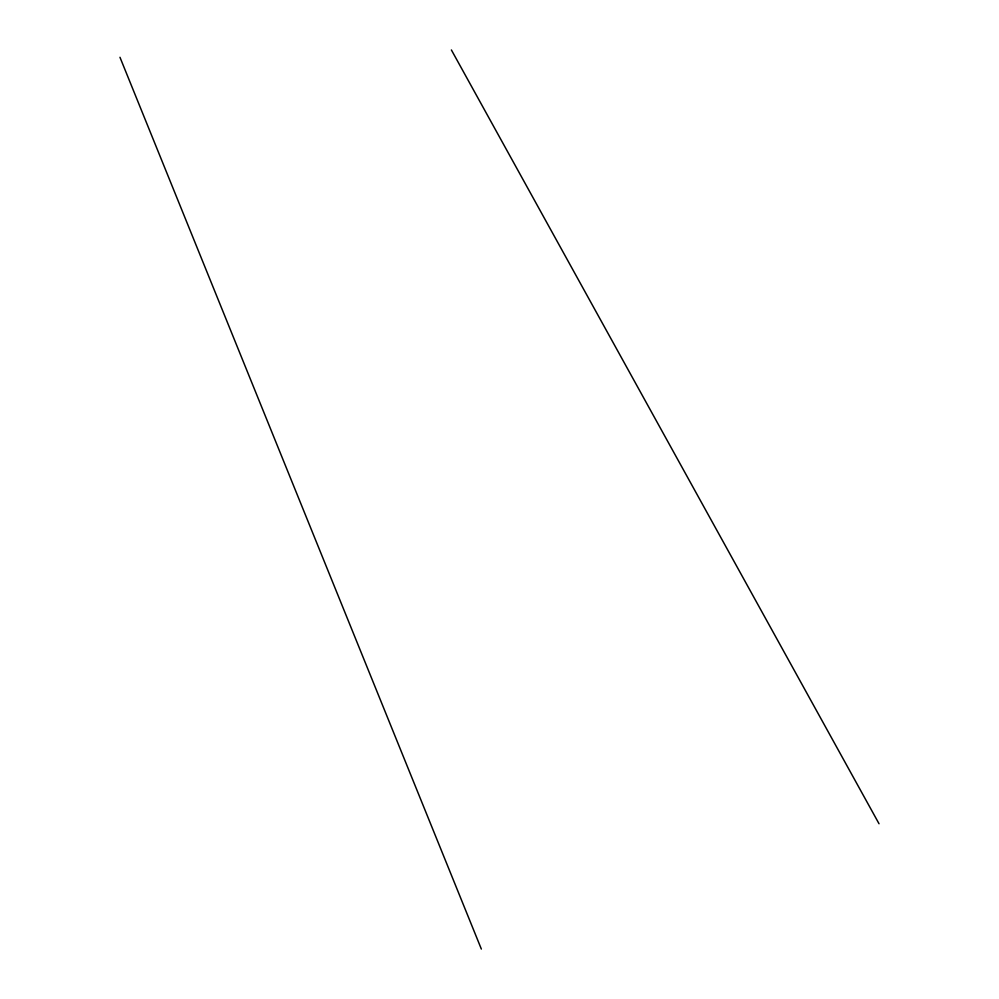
<?xml version="1.0" encoding="UTF-8"?>
<svg xmlns="http://www.w3.org/2000/svg" width="999" height="999" viewBox="0 0 999 999"><rect width="100%" height="100%" fill="white"/><g stroke="black" fill="none" stroke-linecap="round" stroke-linejoin="round"><path stroke-width="1.5" d="M451.386 49.95L879.033 823.75M119.967 57.28L481.343 949.05"/></g></svg>
